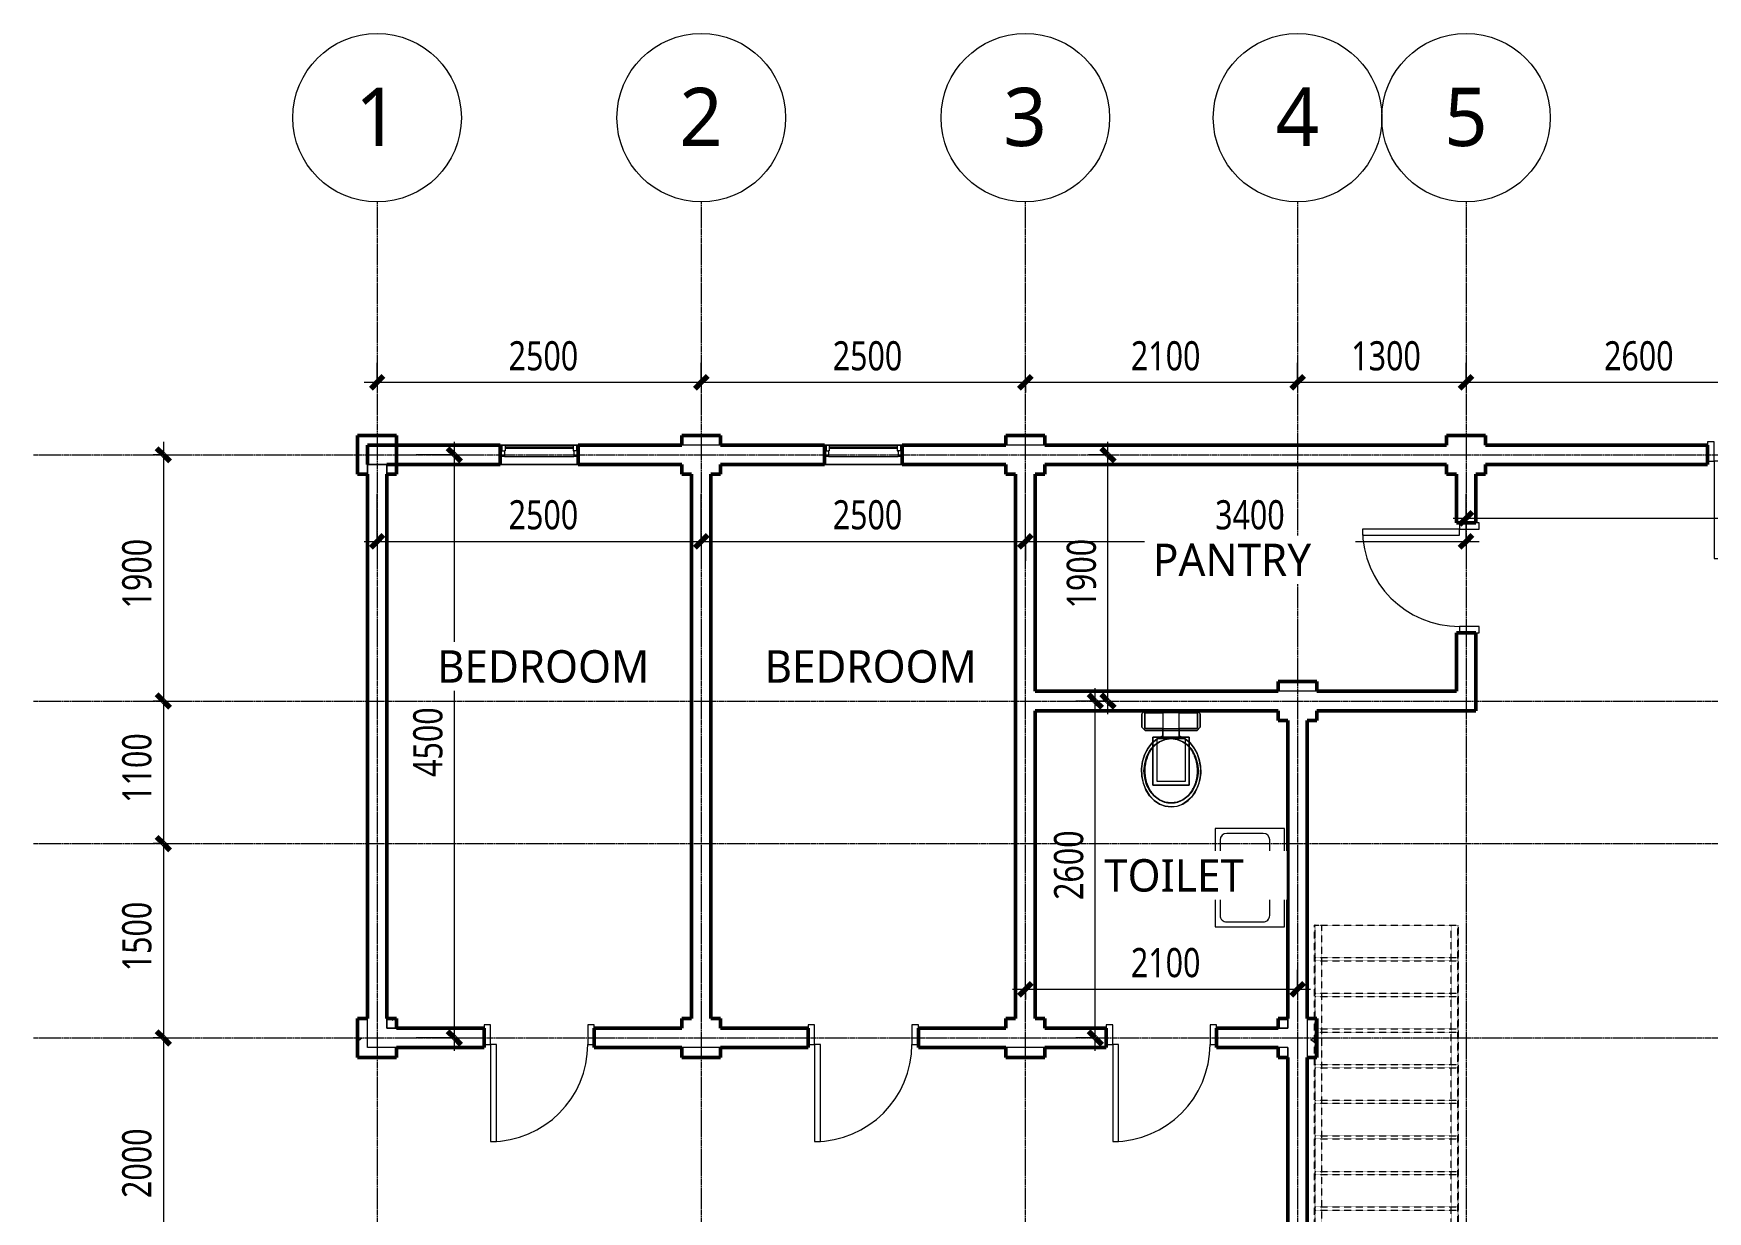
# Model space of a CAD drawing. Header units: millimetres. Extents: x -8020 to 13669, y -8823 to 13074.
# Drawn here: x -8020 to 4893, y 3982 to 13074 of the extents above; entities that cross this region are included whole.
import ezdxf

# ---------------------------------------------------------------- set-up
doc = ezdxf.new("R2010")
doc.units = ezdxf.units.MM
doc.linetypes.add('Grid Line 12_5mm', pattern=[21.5, 12.5, -3, 3, -3])
doc.linetypes.add('Overhead 1_5mm', pattern=[2.5, 1.5, -1])
for name, color, linetype, lineweight in [('A-ANNO-DIMS', 211, 'Continuous', 9), ('A-ANNO-DIMS-100', 211, 'Continuous', 9), ('A-DOOR', 31, 'Continuous', 15), ('A-DOOR-FRAM', 31, 'Continuous', 18), ('A-FLOR-HRAL', 11, 'Continuous', 9), ('A-GLAZ', 151, 'Continuous', 15), ('A-WALL', 113, 'Continuous', 15), ('G-ANNO-TEXT', 231, 'Continuous', 9), ('P-SANR-FIXT', 6, 'Continuous', 9), ('S-GRID', 1, 'Continuous', 9), ('S-GRID-IDEN', 1, 'Continuous', 9), ('S-STRS-MBND', 31, 'Overhead 1_5mm', 9)]:
    doc.layers.add(name, color=color, linetype=linetype, lineweight=lineweight)
doc.styles.add('Trebuchet MS_3', font='trebuc.ttf', dxfattribs={"height": 450})
doc.styles.add('Trebuchet MS_4', font='trebuc.ttf', dxfattribs={"width": 0.8, "height": 225})
doc.styles.add('Trebuchet MS_5', font='trebuc.ttf', dxfattribs={"height": 250})
doc.dimstyles.new('Linear_-_2_25mm_Trebuchet_MS', dxfattribs={"dimscale": 304.8, "dimtxt": 231.963954, "dimasz": 0.328084, "dimexe": 0.492126, "dimexo": 0.492126, "dimgap": 0.098425, "dimtad": 1, "dimdec": 0, "dimzin": 0, "dimdsep": 46, "dimtxsty": 'Trebuchet MS_4', "dimblk1": 'OBLIQUE', "dimblk2": 'OBLIQUE', "dimsah": 1, "dimcen": 0.09, "dimdle": 0.328084, "dimazin": 0, "dimtfac": 1, "dimtdec": 4, "dimtix": 1, "dimtmove": 0, "dimatfit": 3, "dimfxl": 1, "dimtvp": 1, "dimtolj": 1, "dimtzin": 0, "dimarcsym": 2})
pattern_1 = [(50, (0, 0), (728.737, -63.756), [76.2, -838.2]), (355, (0, 0), (-140.97, 764.23), [60.96, -670.56]), (100.451, (60.7, -5.3), (587.77, 700.467), [64.76, -712.36]), (46.184, (0, 203.2), (1084.316, -168.17), [114.3, -1257.3]), (96.636, (90.4, 189.2), (949.61, 989.71), [97.14, -1068.54]), (351.184, (0, 203.2), (949.62, 989.7), [91.44, -1005.84]), (21, (101.6, 152.4), (606.458, -409.06), [76.2, -838.2]), (326, (101.6, 152.4), (247.21, 736.753), [60.96, -670.56]), (71.451, (152.14, 118.3), (853.67, 327.685), [64.76, -712.36]), (37.5, (0, 0), (12.3547, 338.22), [33.528, -628.904, 33.528, -647.192, -673.1]), (37.5, (0, 0), (12.3547, 338.22), [-1343.152, 33.528, -639.572]), (7.5, (0, 0), (267.279, 400.722), [33.528, -354.584, 33.528, -613.664, -256.54]), (7.5, (0, 0), (267.279, 400.722), [-1035.304, 33.528, -223.012]), (327.5, (-226.57, 0), (542.3633, -22.9153), [33.528, -220.472, 33.528, -758.952, -1051.56]), (327.5, (-226.57, 0), (542.3633, -22.9153), [-1046.48, 33.528, -1018.032]), (317.5, (-328.17, 0), (592.517, 101.707), [33.528, -296.672, 33.528, -492.76, -746.76]), (317.5, (-328.17, 0), (592.517, 101.707), [-856.488, 33.528, -713.232])]

# ---------------------------------------------------------------- blocks, each defined once
blk = doc.blocks.new('M_Door-Passage-Single-Vision_Lite - 750 x 2000mm-1696654-L1 - Architectural')
at = {"layer": 'A-DOOR', "lineweight": 18}
for p, q in [((375, 806.35), (330, 806.35)), ((330, 806.35), (330, 56.35)), ((375, 56.35), (375, 806.35)), ((330, 56.35), (375, 56.35))]:
    blk.add_line(p, q, dxfattribs=at)
at = {"layer": 'A-DOOR', "lineweight": 9}
blk.add_arc((375, 56.35), 750, 90, 180, dxfattribs=at)
at = {"layer": 'A-DOOR-FRAM'}
for p, q in [((-375, 56.35), (-425, 56.35)), ((-425, 56.35), (-425, -93.65)), ((-375, -93.65), (-375, 56.35)), ((375, 56.35), (375, -93.65)), ((425, 56.35), (375, 56.35)), ((425, -93.65), (425, 56.35)), ((-425, -93.65), (-375, -93.65)), ((375, -93.65), (425, -93.65))]:
    blk.add_line(p, q, dxfattribs=at)
blk = doc.blocks.new('M_Window-Fixed - 600 x 900mm-1696655-L1 - Architectural')
at = {"layer": 'A-GLAZ'}
for p, q in [((-300, 75), (300, 75)), ((300, -75), (-300, -75))]:
    blk.add_line(p, q, dxfattribs=at)
at = {"layer": 'A-GLAZ', "lineweight": 18}
for p, q in [((-300, -75), (-300, 75)), ((-261.9, 75), (-300, 75)), ((-287.3, 75), (-287.3, 30.55)), ((-287.3, 30.55), (-268.25, 30.55)), ((-261.9, 30.55), (-268.25, 30.55)), ((-268.25, 30.55), (-268.25, -13.9)), ((-261.9, 75), (-261.9, 30.55)), ((261.9, 75), (261.9, 30.55)), ((300, 75), (261.9, 75)), ((261.9, 30.55), (268.25, 30.55)), ((268.25, 30.55), (268.25, -13.9)), ((287.3, 30.55), (268.25, 30.55)), ((287.3, 75), (287.3, 30.55)), ((300, 75), (300, -75)), ((-268.25, -13.9), (-300, -13.9)), ((300, -13.9), (268.25, -13.9))]:
    blk.add_line(p, q, dxfattribs=at)
at = {"layer": 'A-GLAZ', "lineweight": 9}
for p, q in [((261.9, 75), (-261.9, 75)), ((-268.25, -13.9), (268.25, -13.9))]:
    blk.add_line(p, q, dxfattribs=at)
at = {"layer": 'A-GLAZ', "lineweight": 35}
blk.add_line((261.9, 52.775), (-261.9, 52.775), dxfattribs=at)
blk = doc.blocks.new('Top Rail Type - Top Rail_Internal_-V1-L1 - Architectural')
at = {"layer": 'A-FLOR-HRAL', "linetype": 'Overhead 1_5mm'}
for p, q in [((2916, 6193), (2966, 6193)), ((2916, 2301), (2916, 6193)), ((2966, 2324), (2966, 6193))]:
    blk.add_line(p, q, dxfattribs=at)
at = {"layer": 'A-FLOR-HRAL'}
for p, q in [((2966, 2324), (2916, 2301)), ((2916, 693), (2916, 2301)), ((2966, 693), (2966, 2324)), ((2916, 693), (2966, 693))]:
    blk.add_line(p, q, dxfattribs=at)
blk = doc.blocks.new('Top Rail Type - Top Rail_Internal_-V2-L1 - Architectural')
at = {"layer": 'A-FLOR-HRAL', "linetype": 'Overhead 1_5mm'}
for p, q in [((1867, 6193), (1917, 6193)), ((1867, 1811), (1867, 6193)), ((1917, 1835), (1917, 6193))]:
    blk.add_line(p, q, dxfattribs=at)
at = {"layer": 'A-FLOR-HRAL'}
for p, q in [((1917, 1835), (1867, 1811)), ((1867, 693), (1867, 1811)), ((1917, 693), (1917, 1835)), ((1867, 693), (1917, 693))]:
    blk.add_line(p, q, dxfattribs=at)
blk = doc.blocks.new('M_Water Closet - Flush Tank - Private - 6_1 Lpf-1532501-L1 - Architectural')
at = {"layer": 'P-SANR-FIXT'}
for p, q in [((0, 200), (25, 225)), ((25, 225), (0, 200)), ((0, -200), (0, 200)), ((0, 200), (0, -200)), ((137, 203), (16, 203)), ((16, 203), (16, -203)), ((16, 203), (137, 203)), ((16, 63), (16, 203)), ((25, 225), (127, 225)), ((127, 225), (25, 225)), ((127, 225), (152, 200)), ((152, 200), (127, 225)), ((137, -203), (137, 203)), ((137, 203), (137, 63)), ((152, 200), (152, -200)), ((152, -200), (152, 200)), ((203, -140), (203, 140)), ((203, 140), (574, 140)), ((574, 140), (203, 140)), ((203, 140), (203, -140)), ((574, 140), (574, -140)), ((574, -140), (574, 140)), ((137, 63), (16, 63)), ((216, 63), (16, 63)), ((16, 63), (16, -64)), ((137, -64), (137, 63)), ((137, 63), (195, 63)), ((195, 63), (216, 63)), ((216, 110), (216, 106)), ((219, 110), (216, 110)), ((216, 110), (216, -110)), ((543, 110), (216, 110)), ((216, 106), (216, 63)), ((216, 63), (216, -64)), ((255, 110), (219, 110)), ((543, -110), (543, 110)), ((543, -110), (543, 110)), ((16, -203), (16, -64)), ((16, -64), (137, -64)), ((16, -64), (216, -64)), ((137, -64), (137, -203)), ((195, -64), (137, -64)), ((216, -64), (195, -64)), ((216, -64), (216, -106)), ((216, -106), (216, -110)), ((216, -110), (219, -110)), ((216, -110), (543, -110)), ((219, -110), (255, -110)), ((25, -225), (0, -200)), ((0, -200), (25, -225)), ((16, -203), (137, -203)), ((137, -203), (16, -203)), ((127, -225), (25, -225)), ((25, -225), (127, -225)), ((152, -200), (127, -225)), ((127, -225), (152, -200)), ((574, -140), (203, -140)), ((203, -140), (574, -140))]:
    blk.add_line(p, q, dxfattribs=at)
at = {"layer": 'P-SANR-FIXT', "flags": 128}
for points in [[(743, 0), (737, 46), (720, 91), (692, 132), (655, 167), (609, 195), (558, 215), (503, 226), (446, 228), (390, 220), (336, 204), (289, 178), (248, 146), (216, 107), (195, 63)], [(215, 0), (221, 47), (239, 91), (269, 131), (308, 164), (356, 189), (408, 204), (464, 210), (519, 204), (572, 189), (619, 164), (658, 131), (688, 91), (706, 47), (712, 0)], [(712, 0), (706, 47), (688, 91), (658, 131), (619, 164), (572, 189), (519, 204), (464, 210), (408, 204), (356, 189), (308, 164), (269, 131), (239, 91), (221, 47), (215, 0)], [(219, 110), (248, 146), (286, 176), (329, 200), (377, 217), (429, 227), (481, 228), (533, 221), (583, 207), (628, 185), (667, 156), (699, 122), (723, 84), (738, 43), (743, 0)], [(195, 63), (204, 85), (216, 106)], [(219, 110), (217, 108), (216, 106)], [(195, -64), (216, -107), (248, -146), (289, -178), (336, -204), (390, -220), (446, -228), (503, -226), (558, -215), (609, -195), (655, -167), (692, -132), (720, -91), (737, -46), (743, 0)], [(216, -106), (204, -85), (195, -64)], [(712, 0), (706, -47), (688, -91), (658, -131), (619, -164), (572, -189), (519, -204), (464, -210), (408, -204), (356, -189), (308, -164), (269, -131), (239, -91), (221, -47), (215, 0)], [(215, 0), (221, -47), (239, -91), (269, -131), (308, -164), (356, -189), (408, -204), (464, -210), (519, -204), (572, -189), (619, -164), (658, -131), (688, -91), (706, -47), (712, 0)], [(216, -106), (217, -108), (219, -110)], [(743, 0), (737, -46), (720, -90), (693, -131), (656, -166), (611, -194), (560, -214), (505, -226), (449, -228), (393, -221), (340, -205), (292, -180), (251, -148), (219, -110)]]:
    blk.add_lwpolyline(points, dxfattribs=at)
at = {"layer": 'P-SANR-FIXT'}
for points in [[(712, 0), (712, 9), (711, 26), (705, 51), (696, 75), (683, 97), (667, 118), (649, 136), (629, 152), (607, 166), (584, 178), (560, 188), (536, 195), (510, 200), (485, 203), (459, 204), (433, 202), (408, 198), (383, 193), (358, 184), (334, 174), (312, 162), (291, 147), (271, 130), (260, 117), (255, 110)], [(255, -110), (260, -117), (271, -130), (291, -147), (312, -162), (334, -174), (358, -184), (383, -193), (408, -198), (433, -202), (459, -204), (485, -203), (510, -200), (536, -195), (560, -188), (584, -178), (607, -166), (629, -152), (649, -136), (667, -118), (683, -97), (696, -75), (705, -51), (711, -26), (712, -9), (712, 0)]]:
    blk.add_open_spline(points, degree=3, dxfattribs=at)
for points, knots in [([(543, 110), (536, 110), (522, 110), (493, 110), (456, 110), (412, 110), (367, 110), (331, 110), (305, 110), (288, 110), (274, 110), (265, 110), (259, 110), (256, 110), (255, 110), (255, 110)], [-1, -1, -1, -1, -0.941667, -0.883333, -0.766667, -0.65, -0.533333, -0.4, -0.333333, -0.266667, -0.2, -0.133333, -0.1, -0.066667, 0, 0, 0, 0]), ([(255, -110), (255, -110), (255, -110), (258, -110), (261, -110), (265, -110), (270, -110), (275, -110), (281, -110), (287, -110), (295, -110), (302, -110), (310, -110), (319, -110), (331, -110), (355, -110), (393, -110), (443, -110), (485, -110), (519, -110), (535, -110), (543, -110)], [-1, -1, -1, -1, -0.941667, -0.9125, -0.883333, -0.854167, -0.825, -0.795833, -0.766667, -0.7375, -0.708333, -0.679167, -0.65, -0.620833, -0.591667, -0.533333, -0.4, -0.266667, -0.133333, -0.066667, 0, 0, 0, 0])]:
    blk.add_open_spline(points, degree=3, knots=knots, dxfattribs=at)
blk = doc.blocks.new('M_Sink Kitchen-Single - 760 x 535mm-1436930-L1 - Architectural')
at = {"layer": 'P-SANR-FIXT'}
for p, q in [((396, 270), (-364, 270)), ((-364, 270), (-364, -265)), ((396, -265), (396, 270)), ((3, 156), (-275, 156)), ((3, 213), (3, 53)), ((28, 213), (28, 53)), ((307, 156), (28, 156)), ((-326, 105), (-326, -176)), ((358, -176), (358, 105)), ((-275, -227), (307, -227)), ((-364, -265), (396, -265))]:
    blk.add_line(p, q, dxfattribs=at)
for centre, radius, start, end in [((-275, 105), 50.8, 90, 180), ((-84, 213), 25.4, 360, 180), ((-84, 213), 25.4, 180, 0), ((16, 213), 12.7, 360, 180), ((116, 213), 25.4, 360, 180), ((116, 213), 25.4, 180, 360), ((307, 105), 50.8, 360, 90), ((16, 0), 25.4, 360, 180), ((16, 0), 25.4, 180, 0), ((16, 53), 12.7, 180, 0), ((-275, -176), 50.8, 180, 270), ((307, -176), 50.8, 270, 0)]:
    blk.add_arc(centre, radius, start, end, dxfattribs=at)
blk = doc.blocks.new('Grid - M_Grid Head - Circle-50561-L1 - Architectural')
at = {"layer": 'S-GRID-IDEN'}
blk.add_circle((0, 0), 6.5, dxfattribs=at)
blk = doc.blocks.new('DIMBLOCK1-L1 - Architectural')
at = {"layer": 'A-ANNO-DIMS-100'}
for p, q in [((-5369, 9154), (-5369, 9522)), ((-2869, 9154), (-2869, 9522)), ((-5469, 9154), (-2769, 9154)), ((-5369, 9154), (-5369, 9004)), ((-2869, 9154), (-2869, 9004))]:
    blk.add_line(p, q, dxfattribs=at)
at = {"layer": 'A-ANNO-DIMS-100', "lineweight": 70}
for p, q in [((-5369, 9154), (-5319, 9204)), ((-2869, 9154), (-2819, 9204)), ((-5369, 9154), (-5419, 9104)), ((-2869, 9154), (-2919, 9104))]:
    blk.add_line(p, q, dxfattribs=at)
at = {"layer": 'A-ANNO-DIMS-100', "color": 0, "insert": (-4355, 9472), "char_height": 225, "width": 566.15, "attachment_point": 1, "line_spacing_factor": 1.048425, "style": 'Trebuchet MS_4'}
blk.add_mtext('2500', dxfattribs=at)
blk = doc.blocks.new('_Oblique')
at = {"color": 0, "linetype": 'ByBlock', "lineweight": -2}
blk.add_line((-0.5, -0.5), (0.5, 0.5), dxfattribs=at)
blk = doc.blocks.new('DIMBLOCK2-L1 - Architectural')
at = {"layer": 'A-ANNO-DIMS-100'}
for p, q in [((-2869, 9154), (-2869, 9304)), ((-369, 9154), (-369, 9304)), ((-2969, 9154), (-269, 9154)), ((-2869, 9154), (-2869, 9075)), ((-369, 9154), (-369, 9075))]:
    blk.add_line(p, q, dxfattribs=at)
at = {"layer": 'A-ANNO-DIMS-100', "lineweight": 70}
for p, q in [((-2869, 9154), (-2819, 9204)), ((-369, 9154), (-319, 9204)), ((-2869, 9154), (-2919, 9104)), ((-369, 9154), (-419, 9104))]:
    blk.add_line(p, q, dxfattribs=at)
at = {"layer": 'A-ANNO-DIMS-100', "color": 0, "insert": (-1855, 9472), "char_height": 225, "width": 566.15, "attachment_point": 1, "line_spacing_factor": 1.048425, "style": 'Trebuchet MS_4'}
blk.add_mtext('2500', dxfattribs=at)
blk = doc.blocks.new('DIMBLOCK3-L1 - Architectural')
at = {"layer": 'A-ANNO-DIMS-100'}
for p, q in [((-4773, 9822), (-5069, 9822)), ((-4773, 5222), (-4773, 9922)), ((-4773, 9822), (-4623, 9822)), ((-4773, 5322), (-5069, 5322)), ((-4773, 5322), (-4623, 5322))]:
    blk.add_line(p, q, dxfattribs=at)
at = {"layer": 'A-ANNO-DIMS-100', "lineweight": 70}
for p, q in [((-4773, 9822), (-4823, 9872)), ((-4773, 9822), (-4723, 9772)), ((-4773, 5322), (-4823, 5372)), ((-4773, 5322), (-4723, 5272))]:
    blk.add_line(p, q, dxfattribs=at)
at = {"layer": 'A-ANNO-DIMS-100', "color": 0, "insert": (-5091, 7337), "char_height": 225, "width": 566.15, "attachment_point": 1, "rotation": 90, "line_spacing_factor": 1.048425, "style": 'Trebuchet MS_4'}
blk.add_mtext('4500', dxfattribs=at)
blk = doc.blocks.new('DIMBLOCK4-L1 - Architectural')
at = {"layer": 'A-ANNO-DIMS-100'}
for p, q in [((-369, 9154), (-369, 9522)), ((3031, 9154), (3031, 9522)), ((-469, 9154), (3131, 9154)), ((-369, 9154), (-369, 9004)), ((3031, 9154), (3031, 9004))]:
    blk.add_line(p, q, dxfattribs=at)
at = {"layer": 'A-ANNO-DIMS-100', "lineweight": 70}
for p, q in [((-369, 9154), (-319, 9204)), ((3031, 9154), (3081, 9204)), ((-369, 9154), (-419, 9104)), ((3031, 9154), (2981, 9104))]:
    blk.add_line(p, q, dxfattribs=at)
at = {"layer": 'A-ANNO-DIMS-100', "color": 0, "insert": (1095, 9472), "char_height": 225, "width": 566.15, "attachment_point": 1, "line_spacing_factor": 1.048425, "style": 'Trebuchet MS_4'}
blk.add_mtext('3400', dxfattribs=at)
blk = doc.blocks.new('DIMBLOCK5-L1 - Architectural')
at = {"layer": 'A-ANNO-DIMS-100'}
for p, q in [((-369, 5698), (-369, 5848)), ((1731, 5698), (1731, 5848)), ((-469, 5698), (1831, 5698)), ((-369, 5698), (-369, 5618)), ((1731, 5698), (1731, 5618))]:
    blk.add_line(p, q, dxfattribs=at)
at = {"layer": 'A-ANNO-DIMS-100', "lineweight": 70}
for p, q in [((-369, 5698), (-419, 5648)), ((-369, 5698), (-319, 5748)), ((1731, 5698), (1681, 5648)), ((1731, 5698), (1781, 5748))]:
    blk.add_line(p, q, dxfattribs=at)
at = {"layer": 'A-ANNO-DIMS-100', "color": 0, "insert": (445, 6016), "char_height": 225, "width": 566.15, "attachment_point": 1, "line_spacing_factor": 1.048425, "style": 'Trebuchet MS_4'}
blk.add_mtext('2100', dxfattribs=at)
blk = doc.blocks.new('DIMBLOCK6-L1 - Architectural')
at = {"layer": 'A-ANNO-DIMS-100'}
for p, q in [((268, 9822), (118, 9822)), ((268, 7822), (268, 9922)), ((268, 9822), (347, 9822)), ((268, 7922), (118, 7922)), ((268, 7922), (347, 7922))]:
    blk.add_line(p, q, dxfattribs=at)
at = {"layer": 'A-ANNO-DIMS-100', "lineweight": 70}
for p, q in [((268, 9822), (218, 9872)), ((268, 9822), (318, 9772)), ((268, 7922), (218, 7972)), ((268, 7922), (318, 7872))]:
    blk.add_line(p, q, dxfattribs=at)
at = {"layer": 'A-ANNO-DIMS-100', "color": 0, "insert": (-50, 8637), "char_height": 225, "width": 566.15, "attachment_point": 1, "rotation": 90, "line_spacing_factor": 1.048425, "style": 'Trebuchet MS_4'}
blk.add_mtext('1900', dxfattribs=at)
blk = doc.blocks.new('DIMBLOCK7-L1 - Architectural')
at = {"layer": 'A-ANNO-DIMS-100'}
for p, q in [((170, 5222), (170, 8022)), ((170, 7922), (20, 7922)), ((170, 7922), (250, 7922)), ((170, 5322), (20, 5322)), ((170, 5322), (250, 5322))]:
    blk.add_line(p, q, dxfattribs=at)
at = {"layer": 'A-ANNO-DIMS-100', "lineweight": 70}
for p, q in [((170, 7922), (120, 7972)), ((170, 7922), (220, 7872)), ((170, 5322), (120, 5372)), ((170, 5322), (220, 5272))]:
    blk.add_line(p, q, dxfattribs=at)
at = {"layer": 'A-ANNO-DIMS-100', "color": 0, "insert": (-148, 6387), "char_height": 225, "width": 566.15, "attachment_point": 1, "rotation": 90, "line_spacing_factor": 1.048425, "style": 'Trebuchet MS_4'}
blk.add_mtext('2600', dxfattribs=at)
blk = doc.blocks.new('DIMBLOCK20-L1 - Architectural')
at = {"layer": 'A-ANNO-DIMS-100'}
for p, q in [((3031, 9333), (3031, 9483)), ((9631, 9333), (9631, 9483)), ((2931, 9333), (9731, 9333)), ((3031, 9333), (3031, 9254)), ((9631, 9333), (9631, 9254))]:
    blk.add_line(p, q, dxfattribs=at)
at = {"layer": 'A-ANNO-DIMS-100', "lineweight": 70}
for p, q in [((3031, 9333), (2981, 9283)), ((3031, 9333), (3081, 9383)), ((9631, 9333), (9581, 9283)), ((9631, 9333), (9681, 9383))]:
    blk.add_line(p, q, dxfattribs=at)
at = {"layer": 'A-ANNO-DIMS-100', "color": 0, "insert": (6095, 9651), "char_height": 225, "width": 566.15, "attachment_point": 1, "line_spacing_factor": 1.048425, "style": 'Trebuchet MS_4'}
blk.add_mtext('6600', dxfattribs=at)
blk = doc.blocks.new('DIMBLOCK21-L1 - Architectural')
at = {"layer": 'A-ANNO-DIMS-100'}
for p, q in [((-7018, 9822), (-7097, 9822)), ((-7018, 9922), (-7018, 7922)), ((-7018, 9822), (-6868, 9822)), ((-7018, 7922), (-7097, 7922)), ((-7018, 7922), (-6868, 7922))]:
    blk.add_line(p, q, dxfattribs=at)
at = {"layer": 'A-ANNO-DIMS-100', "lineweight": 70}
for p, q in [((-7018, 9822), (-7068, 9872)), ((-7018, 9822), (-6968, 9772)), ((-7018, 7922), (-7068, 7972)), ((-7018, 7922), (-6968, 7872))]:
    blk.add_line(p, q, dxfattribs=at)
at = {"layer": 'A-ANNO-DIMS-100', "color": 0, "insert": (-7336, 8637), "char_height": 225, "width": 566.15, "attachment_point": 1, "rotation": 90, "line_spacing_factor": 1.048425, "style": 'Trebuchet MS_4'}
blk.add_mtext('1900', dxfattribs=at)
blk = doc.blocks.new('DIMBLOCK22-L1 - Architectural')
at = {"layer": 'A-ANNO-DIMS-100'}
for p, q in [((-7018, 7922), (-7097, 7922)), ((-7018, 7922), (-7018, 6822)), ((-7018, 7922), (-6868, 7922)), ((-7018, 6822), (-7097, 6822)), ((-7018, 6822), (-6868, 6822))]:
    blk.add_line(p, q, dxfattribs=at)
at = {"layer": 'A-ANNO-DIMS-100', "lineweight": 70}
for p, q in [((-7018, 7922), (-7068, 7972)), ((-7018, 7922), (-6968, 7872)), ((-7018, 6822), (-7068, 6872)), ((-7018, 6822), (-6968, 6772))]:
    blk.add_line(p, q, dxfattribs=at)
at = {"layer": 'A-ANNO-DIMS-100', "color": 0, "insert": (-7336, 7137), "char_height": 225, "width": 566.15, "attachment_point": 1, "rotation": 90, "line_spacing_factor": 1.048425, "style": 'Trebuchet MS_4'}
blk.add_mtext('1100', dxfattribs=at)
blk = doc.blocks.new('DIMBLOCK23-L1 - Architectural')
at = {"layer": 'A-ANNO-DIMS-100', "lineweight": 70}
for p, q in [((-7018, 6822), (-7068, 6872)), ((-7018, 6822), (-6968, 6772)), ((-7018, 5322), (-7068, 5372)), ((-7018, 5322), (-6968, 5272))]:
    blk.add_line(p, q, dxfattribs=at)
at = {"layer": 'A-ANNO-DIMS-100'}
for p, q in [((-7018, 6822), (-7097, 6822)), ((-7018, 6822), (-7018, 5322)), ((-7018, 6822), (-6868, 6822)), ((-7018, 5322), (-7097, 5322)), ((-7018, 5322), (-6868, 5322))]:
    blk.add_line(p, q, dxfattribs=at)
at = {"layer": 'A-ANNO-DIMS-100', "color": 0, "insert": (-7336, 5837), "char_height": 225, "width": 566.15, "attachment_point": 1, "rotation": 90, "line_spacing_factor": 1.048425, "style": 'Trebuchet MS_4'}
blk.add_mtext('1500', dxfattribs=at)
blk = doc.blocks.new('DIMBLOCK24-L1 - Architectural')
at = {"layer": 'A-ANNO-DIMS-100'}
for p, q in [((-7018, 5322), (-7097, 5322)), ((-7018, 5322), (-7018, 3322)), ((-7018, 5322), (-6868, 5322)), ((-7018, 3322), (-7097, 3322)), ((-7018, 3322), (-6868, 3322))]:
    blk.add_line(p, q, dxfattribs=at)
at = {"layer": 'A-ANNO-DIMS-100', "lineweight": 70}
for p, q in [((-7018, 5322), (-7068, 5372)), ((-7018, 5322), (-6968, 5272)), ((-7018, 3322), (-7068, 3372)), ((-7018, 3322), (-6968, 3272))]:
    blk.add_line(p, q, dxfattribs=at)
at = {"layer": 'A-ANNO-DIMS-100', "color": 0, "insert": (-7336, 4087), "char_height": 225, "width": 566.15, "attachment_point": 1, "rotation": 90, "line_spacing_factor": 1.048425, "style": 'Trebuchet MS_4'}
blk.add_mtext('2000', dxfattribs=at)
blk = doc.blocks.new('DIMBLOCK28-L1 - Architectural')
at = {"layer": 'A-ANNO-DIMS-100'}
for p, q in [((-5369, 10382), (-5369, 10532)), ((-2869, 10382), (-2869, 10532)), ((-5469, 10382), (-2869, 10382)), ((-5369, 10382), (-5369, 10302)), ((-2869, 10382), (-2869, 10302))]:
    blk.add_line(p, q, dxfattribs=at)
at = {"layer": 'A-ANNO-DIMS-100', "lineweight": 70}
for p, q in [((-5369, 10382), (-5419, 10332)), ((-5369, 10382), (-5319, 10432)), ((-2869, 10382), (-2919, 10332)), ((-2869, 10382), (-2819, 10432))]:
    blk.add_line(p, q, dxfattribs=at)
at = {"layer": 'A-ANNO-DIMS-100', "color": 0, "insert": (-4355, 10699), "char_height": 225, "width": 566.15, "attachment_point": 1, "line_spacing_factor": 1.048425, "style": 'Trebuchet MS_4'}
blk.add_mtext('2500', dxfattribs=at)
blk = doc.blocks.new('DIMBLOCK29-L1 - Architectural')
at = {"layer": 'A-ANNO-DIMS-100'}
for p, q in [((-2869, 10382), (-2869, 10532)), ((-369, 10382), (-369, 10532)), ((-2869, 10382), (-369, 10382)), ((-2869, 10382), (-2869, 10302)), ((-369, 10382), (-369, 10302))]:
    blk.add_line(p, q, dxfattribs=at)
at = {"layer": 'A-ANNO-DIMS-100', "lineweight": 70}
for p, q in [((-2869, 10382), (-2919, 10332)), ((-2869, 10382), (-2819, 10432)), ((-369, 10382), (-419, 10332)), ((-369, 10382), (-319, 10432))]:
    blk.add_line(p, q, dxfattribs=at)
at = {"layer": 'A-ANNO-DIMS-100', "color": 0, "insert": (-1855, 10699), "char_height": 225, "width": 566.15, "attachment_point": 1, "line_spacing_factor": 1.048425, "style": 'Trebuchet MS_4'}
blk.add_mtext('2500', dxfattribs=at)
blk = doc.blocks.new('DIMBLOCK30-L1 - Architectural')
at = {"layer": 'A-ANNO-DIMS-100'}
for p, q in [((-369, 10382), (-369, 10532)), ((1731, 10382), (1731, 10532)), ((-369, 10382), (1731, 10382)), ((-369, 10382), (-369, 10302)), ((1731, 10382), (1731, 10302))]:
    blk.add_line(p, q, dxfattribs=at)
at = {"layer": 'A-ANNO-DIMS-100', "lineweight": 70}
for p, q in [((-369, 10382), (-419, 10332)), ((-369, 10382), (-319, 10432)), ((1731, 10382), (1681, 10332)), ((1731, 10382), (1781, 10432))]:
    blk.add_line(p, q, dxfattribs=at)
at = {"layer": 'A-ANNO-DIMS-100', "color": 0, "insert": (445, 10699), "char_height": 225, "width": 566.15, "attachment_point": 1, "line_spacing_factor": 1.048425, "style": 'Trebuchet MS_4'}
blk.add_mtext('2100', dxfattribs=at)
blk = doc.blocks.new('DIMBLOCK31-L1 - Architectural')
at = {"layer": 'A-ANNO-DIMS-100'}
for p, q in [((1731, 10382), (1731, 10532)), ((3031, 10382), (3031, 10532)), ((1731, 10382), (3031, 10382)), ((1731, 10382), (1731, 10302)), ((3031, 10382), (3031, 10302))]:
    blk.add_line(p, q, dxfattribs=at)
at = {"layer": 'A-ANNO-DIMS-100', "lineweight": 70}
for p, q in [((1731, 10382), (1681, 10332)), ((1731, 10382), (1781, 10432)), ((3031, 10382), (2981, 10332)), ((3031, 10382), (3081, 10432))]:
    blk.add_line(p, q, dxfattribs=at)
at = {"layer": 'A-ANNO-DIMS-100', "color": 0, "insert": (2145, 10699), "char_height": 225, "width": 566.15, "attachment_point": 1, "line_spacing_factor": 1.048425, "style": 'Trebuchet MS_4'}
blk.add_mtext('1300', dxfattribs=at)
blk = doc.blocks.new('DIMBLOCK32-L1 - Architectural')
at = {"layer": 'A-ANNO-DIMS-100'}
for p, q in [((3031, 10382), (3031, 10532)), ((5631, 10382), (5631, 10532)), ((3031, 10382), (5631, 10382)), ((3031, 10382), (3031, 10302)), ((5631, 10382), (5631, 10302))]:
    blk.add_line(p, q, dxfattribs=at)
at = {"layer": 'A-ANNO-DIMS-100', "lineweight": 70}
for p, q in [((3031, 10382), (2981, 10332)), ((3031, 10382), (3081, 10432)), ((5631, 10382), (5581, 10332)), ((5631, 10382), (5681, 10432))]:
    blk.add_line(p, q, dxfattribs=at)
at = {"layer": 'A-ANNO-DIMS-100', "color": 0, "insert": (4095, 10699), "char_height": 225, "width": 566.15, "attachment_point": 1, "line_spacing_factor": 1.048425, "style": 'Trebuchet MS_4'}
blk.add_mtext('2600', dxfattribs=at)

msp = doc.modelspace()

# ---------------------------------------------------------------- hatches: boundary and pattern name
at = {"layer": 'A-WALL', "lineweight": 9}
h = msp.add_hatch(dxfattribs=at)
h.set_pattern_fill('FP_1', color=256, style=0, pattern_type=2)
h.set_pattern_definition(pattern_1)
h.paths.add_polyline_path([(-5519.5, 9672.4), (-5444.5, 9672.4), (-5444.5, 9747.4), (-5294.5, 9747.4), (-5294.5, 9672.4), (-5219.5, 9672.4), (-5219.5, 9972.4), (-5519.5, 9972.4)])
h = msp.add_hatch(dxfattribs=at)
h.set_pattern_fill('FP_1', color=256, style=0, pattern_type=2)
h.set_pattern_definition(pattern_1)
h.paths.add_polyline_path([(-5219.5, 5172.4), (-5219.5, 5247.4), (-5444.5, 5247.4), (-5444.5, 5472.4), (-5519.5, 5472.4), (-5519.5, 5172.4)])
h.paths.add_polyline_path([(-5219.5, 5397.4), (-5219.5, 5472.4), (-5294.5, 5472.4), (-5294.5, 5397.4)])
h = msp.add_hatch(dxfattribs=at)
h.set_pattern_fill('FP_1', color=256, style=0, pattern_type=2)
h.set_pattern_definition(pattern_1)
h.paths.add_polyline_path([(1880.5, 5172.4), (1880.5, 5472.4), (1805.5, 5472.4), (1805.5, 5172.4)])
h.paths.add_polyline_path([(1655.5, 5172.4), (1655.5, 5247.4), (1580.5, 5247.4), (1580.5, 5172.4)])
h.paths.add_polyline_path([(1655.5, 5397.4), (1655.5, 5472.4), (1580.5, 5472.4), (1580.5, 5397.4)])

# ---------------------------------------------------------------- linework, layer by layer
at = {"layer": 'A-WALL', "lineweight": 50}
for p, q in [((-5219.5, 9972.4), (-5519.5, 9972.4)), ((-5519.5, 9972.4), (-5519.5, 9672.4)), ((-5219.5, 9672.4), (-5219.5, 9972.4)), ((-2719.5, 9972.4), (-3019.5, 9972.4)), ((-3019.5, 9972.4), (-3019.5, 9897.4)), ((-2719.5, 9897.4), (-2719.5, 9972.4)), ((-219.5, 9972.4), (-519.5, 9972.4)), ((-519.5, 9972.4), (-519.5, 9897.4)), ((-219.5, 9897.4), (-219.5, 9972.4)), ((3180.5, 9972.4), (2880.5, 9972.4)), ((2880.5, 9972.4), (2880.5, 9897.4)), ((3180.5, 9897.4), (3180.5, 9972.4)), ((-4419.5, 9897.4), (-5444.5, 9897.4)), ((-5444.5, 9897.4), (-5444.5, 9747.4)), ((-4419.5, 9747.4), (-4419.5, 9897.4)), ((-3019.5, 9897.4), (-3819.5, 9897.4)), ((-3819.5, 9897.4), (-3819.5, 9747.4)), ((-1919.5, 9897.4), (-2719.5, 9897.4)), ((-1919.5, 9747.4), (-1919.5, 9897.4)), ((-519.5, 9897.4), (-1319.5, 9897.4)), ((-1319.5, 9897.4), (-1319.5, 9747.4)), ((2880.5, 9897.4), (-219.5, 9897.4)), ((4893, 9897.4), (3180.5, 9897.4)), ((4893, 9747.4), (4893, 9897.4)), ((-5294.5, 9747.4), (-4419.5, 9747.4)), ((-3819.5, 9747.4), (-3019.5, 9747.4)), ((-3019.5, 9747.4), (-3019.5, 9672.4)), ((-2719.5, 9747.4), (-1919.5, 9747.4)), ((-2719.5, 9672.4), (-2719.5, 9747.4)), ((-1319.5, 9747.4), (-519.5, 9747.4)), ((-519.5, 9747.4), (-519.5, 9672.4)), ((-219.5, 9747.4), (2880.5, 9747.4)), ((-219.5, 9672.4), (-219.5, 9747.4)), ((2880.5, 9747.4), (2880.5, 9672.4)), ((3180.5, 9747.4), (4893, 9747.4)), ((3180.5, 9672.4), (3180.5, 9747.4)), ((-5519.5, 9672.4), (-5444.5, 9672.4)), ((-5444.5, 9672.4), (-5444.5, 5472.4)), ((-5294.5, 5472.4), (-5294.5, 9672.4)), ((-5294.5, 9672.4), (-5219.5, 9672.4)), ((-3019.5, 9672.4), (-2944.5, 9672.4)), ((-2944.5, 9672.4), (-2944.5, 5472.4)), ((-2794.5, 5472.4), (-2794.5, 9672.4)), ((-2794.5, 9672.4), (-2719.5, 9672.4)), ((-519.5, 9672.4), (-444.5, 9672.4)), ((-444.5, 9672.4), (-444.5, 5472.4)), ((-294.5, 7997.4), (-294.5, 9672.4)), ((-294.5, 9672.4), (-219.5, 9672.4)), ((2880.5, 9672.4), (2955.5, 9672.4)), ((2955.5, 9672.4), (2955.5, 9297.4)), ((3105.5, 9297.4), (3105.5, 9672.4)), ((3105.5, 9672.4), (3180.5, 9672.4)), ((2955.5, 9297.4), (3105.5, 9297.4)), ((3105.5, 8447.4), (2955.5, 8447.4)), ((2955.5, 8447.4), (2955.5, 7997.4)), ((3105.5, 7847.4), (3105.5, 8447.4)), ((1880.5, 8072.4), (1580.5, 8072.4)), ((1580.5, 8072.4), (1580.5, 7997.4)), ((1880.5, 7997.4), (1880.5, 8072.4)), ((1580.5, 7997.4), (-294.5, 7997.4)), ((2955.5, 7997.4), (1880.5, 7997.4)), ((-294.5, 5472.4), (-294.5, 7847.4)), ((-294.5, 7847.4), (1580.5, 7847.4)), ((1580.5, 7847.4), (1580.5, 7772.4)), ((1580.5, 7772.4), (1655.5, 7772.4)), ((1655.5, 7772.4), (1655.5, 5472.4)), ((1805.5, 5472.4), (1805.5, 7772.4)), ((1805.5, 7772.4), (1880.5, 7772.4)), ((1880.5, 7847.4), (3105.5, 7847.4)), ((1880.5, 7772.4), (1880.5, 7847.4)), ((-5519.5, 5472.4), (-5519.5, 5172.4)), ((-5444.5, 5472.4), (-5519.5, 5472.4)), ((-5219.5, 5472.4), (-5294.5, 5472.4)), ((-5219.5, 5397.4), (-5219.5, 5472.4)), ((-3019.5, 5472.4), (-3019.5, 5397.4)), ((-2944.5, 5472.4), (-3019.5, 5472.4)), ((-2719.5, 5472.4), (-2794.5, 5472.4)), ((-2719.5, 5397.4), (-2719.5, 5472.4)), ((-519.5, 5472.4), (-519.5, 5397.4)), ((-444.5, 5472.4), (-519.5, 5472.4)), ((-219.5, 5472.4), (-294.5, 5472.4)), ((-219.5, 5397.4), (-219.5, 5472.4)), ((1655.5, 5472.4), (1580.5, 5472.4)), ((1580.5, 5472.4), (1580.5, 5397.4)), ((1880.5, 5472.4), (1805.5, 5472.4)), ((1880.5, 5172.4), (1880.5, 5472.4)), ((-4544.5, 5397.4), (-5219.5, 5397.4)), ((-4544.5, 5247.4), (-4544.5, 5397.4)), ((-3019.5, 5397.4), (-3694.5, 5397.4)), ((-3694.5, 5397.4), (-3694.5, 5247.4)), ((-2044.5, 5397.4), (-2719.5, 5397.4)), ((-2044.5, 5247.4), (-2044.5, 5397.4)), ((-519.5, 5397.4), (-1194.5, 5397.4)), ((-1194.5, 5397.4), (-1194.5, 5247.4)), ((255.5, 5397.4), (-219.5, 5397.4)), ((255.5, 5247.4), (255.5, 5397.4)), ((1580.5, 5397.4), (1105.5, 5397.4)), ((1105.5, 5397.4), (1105.5, 5247.4)), ((-5519.5, 5172.4), (-5219.5, 5172.4)), ((-5219.5, 5247.4), (-4544.5, 5247.4)), ((-5219.5, 5172.4), (-5219.5, 5247.4)), ((-3694.5, 5247.4), (-3019.5, 5247.4)), ((-3019.5, 5247.4), (-3019.5, 5172.4)), ((-3019.5, 5172.4), (-2719.5, 5172.4)), ((-2719.5, 5247.4), (-2044.5, 5247.4)), ((-2719.5, 5172.4), (-2719.5, 5247.4)), ((-1194.5, 5247.4), (-519.5, 5247.4)), ((-519.5, 5247.4), (-519.5, 5172.4)), ((-519.5, 5172.4), (-219.5, 5172.4)), ((-219.5, 5247.4), (255.5, 5247.4)), ((-219.5, 5172.4), (-219.5, 5247.4)), ((1105.5, 5247.4), (1580.5, 5247.4)), ((1580.5, 5247.4), (1580.5, 5172.4)), ((1580.5, 5172.4), (1655.5, 5172.4)), ((1655.5, 5172.4), (1655.5, 3322.4)), ((1805.5, 3322.4), (1805.5, 5172.4)), ((1805.5, 5172.4), (1880.5, 5172.4))]:
    msp.add_line(p, q, dxfattribs=at)
at = {"layer": 'A-WALL'}
for p, q in [((-5519.5, 9672.4), (-5519.5, 9972.4)), ((-5519.5, 9972.4), (-5219.5, 9972.4)), ((-5219.5, 9972.4), (-5219.5, 9672.4)), ((-3019.5, 9972.4), (-2719.5, 9972.4)), ((-3019.5, 9897.4), (-3019.5, 9972.4)), ((-2719.5, 9972.4), (-2719.5, 9897.4)), ((-519.5, 9972.4), (-219.5, 9972.4)), ((-519.5, 9897.4), (-519.5, 9972.4)), ((-219.5, 9972.4), (-219.5, 9897.4)), ((2880.5, 9972.4), (3180.5, 9972.4)), ((2880.5, 9897.4), (2880.5, 9972.4)), ((3180.5, 9972.4), (3180.5, 9897.4)), ((-3819.5, 9897.4), (-4419.5, 9897.4)), ((-2719.5, 9897.4), (-3019.5, 9897.4)), ((-1319.5, 9897.4), (-1919.5, 9897.4)), ((-219.5, 9897.4), (-519.5, 9897.4)), ((-5444.5, 9672.4), (-5444.5, 9747.4)), ((-5444.5, 9747.4), (-5294.5, 9747.4)), ((-5294.5, 9747.4), (-5444.5, 9747.4)), ((-5444.5, 9747.4), (-5444.5, 9672.4)), ((-5294.5, 9747.4), (-5294.5, 9672.4)), ((-5294.5, 9672.4), (-5294.5, 9747.4)), ((-4419.5, 9747.4), (-3819.5, 9747.4)), ((-3019.5, 9747.4), (-3019.5, 9672.4)), ((-2719.5, 9672.4), (-2719.5, 9747.4)), ((-1919.5, 9747.4), (-1319.5, 9747.4)), ((-519.5, 9747.4), (-519.5, 9672.4)), ((-219.5, 9672.4), (-219.5, 9747.4)), ((2880.5, 9747.4), (2880.5, 9672.4)), ((3180.5, 9672.4), (3180.5, 9747.4)), ((-5444.5, 9672.4), (-5519.5, 9672.4)), ((-5219.5, 9672.4), (-5294.5, 9672.4)), ((-2944.5, 9672.4), (-3019.5, 9672.4)), ((-2719.5, 9672.4), (-2794.5, 9672.4)), ((-444.5, 9672.4), (-519.5, 9672.4)), ((-219.5, 9672.4), (-294.5, 9672.4)), ((2880.5, 9672.4), (2955.5, 9672.4)), ((3105.5, 9672.4), (3180.5, 9672.4)), ((1580.5, 8072.4), (1880.5, 8072.4)), ((1580.5, 7997.4), (1580.5, 8072.4)), ((1880.5, 8072.4), (1880.5, 7997.4)), ((1880.5, 7997.4), (1580.5, 7997.4)), ((1580.5, 7772.4), (1580.5, 7847.4)), ((1655.5, 7772.4), (1580.5, 7772.4)), ((1880.5, 7772.4), (1805.5, 7772.4)), ((1880.5, 7847.4), (1880.5, 7772.4)), ((-5519.5, 5172.4), (-5519.5, 5472.4)), ((-5519.5, 5472.4), (-5444.5, 5472.4)), ((-5444.5, 5247.4), (-5444.5, 5472.4)), ((-5444.5, 5247.4), (-5444.5, 5472.4)), ((-5294.5, 5472.4), (-5294.5, 5397.4)), ((-5294.5, 5472.4), (-5219.5, 5472.4)), ((-5294.5, 5397.4), (-5294.5, 5472.4)), ((-5219.5, 5472.4), (-5219.5, 5397.4)), ((-3019.5, 5472.4), (-2944.5, 5472.4)), ((-3019.5, 5397.4), (-3019.5, 5472.4)), ((-2794.5, 5472.4), (-2719.5, 5472.4)), ((-2719.5, 5397.4), (-2719.5, 5472.4)), ((-519.5, 5472.4), (-444.5, 5472.4)), ((-519.5, 5397.4), (-519.5, 5472.4)), ((-294.5, 5472.4), (-219.5, 5472.4)), ((-219.5, 5397.4), (-219.5, 5472.4)), ((1580.5, 5472.4), (1655.5, 5472.4)), ((1580.5, 5397.4), (1580.5, 5472.4)), ((1655.5, 5397.4), (1655.5, 5472.4)), ((1655.5, 5472.4), (1655.5, 5397.4)), ((1805.5, 5472.4), (1805.5, 5172.4)), ((1805.5, 5472.4), (1805.5, 5172.4)), ((1880.5, 5472.4), (1805.5, 5472.4)), ((1880.5, 5472.4), (1880.5, 5172.4)), ((-5294.5, 5397.4), (-5219.5, 5397.4)), ((-5219.5, 5397.4), (-5294.5, 5397.4)), ((1580.5, 5397.4), (1655.5, 5397.4)), ((1655.5, 5397.4), (1580.5, 5397.4)), ((-5219.5, 5172.4), (-5519.5, 5172.4)), ((-5294.5, 5247.4), (-5444.5, 5247.4)), ((-5294.5, 5247.4), (-5444.5, 5247.4)), ((-5219.5, 5247.4), (-5294.5, 5247.4)), ((-5219.5, 5247.4), (-5294.5, 5247.4)), ((-5219.5, 5247.4), (-5219.5, 5172.4)), ((-3019.5, 5172.4), (-3019.5, 5247.4)), ((-2719.5, 5247.4), (-3019.5, 5247.4)), ((-2719.5, 5172.4), (-3019.5, 5172.4)), ((-2719.5, 5247.4), (-2719.5, 5172.4)), ((-519.5, 5172.4), (-519.5, 5247.4)), ((-219.5, 5247.4), (-519.5, 5247.4)), ((-219.5, 5172.4), (-519.5, 5172.4)), ((-219.5, 5247.4), (-219.5, 5172.4)), ((1655.5, 5247.4), (1580.5, 5247.4)), ((1580.5, 5172.4), (1580.5, 5247.4)), ((1655.5, 5247.4), (1580.5, 5247.4)), ((1655.5, 5172.4), (1580.5, 5172.4)), ((1655.5, 5172.4), (1655.5, 5247.4)), ((1655.5, 5247.4), (1655.5, 5172.4)), ((1880.5, 5172.4), (1805.5, 5172.4))]:
    msp.add_line(p, q, dxfattribs=at)
at = {"layer": 'S-GRID', "linetype": 'Grid Line 12_5mm'}
for p, q in [((-5369.5, 11773.9), (-5369.5, -4744.3)), ((-2869.5, 11773.9), (-2869.5, -4744.3)), ((-369.5, 11773.9), (-369.5, -4744.3)), ((1730.5, 11773.9), (1730.5, -4744.3)), ((3030.5, 11773.9), (3030.5, -4744.3)), ((-8020.2, 9822.4), (12038.8, 9822.4)), ((-8020.2, 7922.4), (12038.8, 7922.4)), ((-8020.2, 6822.4), (12038.8, 6822.4)), ((-8020.2, 5322.4), (12038.8, 5322.4))]:
    msp.add_line(p, q, dxfattribs=at)
at = {"layer": 'S-STRS-MBND'}
for p, q in [((1866.4, 6192.6), (1860.4, 6192.6)), ((1860.4, 1808.3), (1860.4, 6192.6)), ((1866.4, 1811.1), (1866.4, 6192.6)), ((1866.4, 6192.6), (2966.4, 6192.6)), ((2972.4, 6192.6), (2966.4, 6192.6)), ((2966.4, 2324), (2966.4, 6192.6)), ((2972.4, 2326.8), (2972.4, 6192.6)), ((1866.4, 5942.6), (2966.4, 5942.6)), ((1866.4, 5917.6), (2966.4, 5917.6)), ((1866.4, 5667.6), (2966.4, 5667.6)), ((1866.4, 5642.6), (2966.4, 5642.6)), ((1866.4, 5392.6), (2966.4, 5392.6)), ((1866.4, 5367.6), (2966.4, 5367.6)), ((1866.4, 5117.6), (2966.4, 5117.6)), ((1866.4, 5092.6), (2966.4, 5092.6)), ((1866.4, 4842.6), (2966.4, 4842.6)), ((1866.4, 4817.6), (2966.4, 4817.6)), ((1866.4, 4567.6), (2966.4, 4567.6)), ((1866.4, 4542.6), (2966.4, 4542.6)), ((1866.4, 4292.6), (2966.4, 4292.6)), ((1866.4, 4267.6), (2966.4, 4267.6)), ((1866.4, 4017.6), (2966.4, 4017.6)), ((1866.4, 3992.6), (2966.4, 3992.6))]:
    msp.add_line(p, q, dxfattribs=at)

# ---------------------------------------------------------------- block references
at = {"layer": 'A-DOOR-FRAM'}
for p, rotation in [((5318, 9828.8), 180), ((3036.9, 8872.4), 89.99999999999991), ((-4119.5, 5328.8), 180), ((-1619.5, 5328.8), 180), ((680.5, 5328.8), 180)]:
    msp.add_blockref('M_Door-Passage-Single-Vision_Lite - 750 x 2000mm-1696654-L1 - Architectural', p, dxfattribs=dict(at, rotation=rotation))
at = {"layer": 'A-FLOR-HRAL'}
for name in ['Top Rail Type - Top Rail_Internal_-V2-L1 - Architectural', 'Top Rail Type - Top Rail_Internal_-V1-L1 - Architectural']:
    msp.add_blockref(name, (0, 0), dxfattribs=at)
at = {"layer": 'A-GLAZ'}
for p in [(-4119.5, 9822.4), (-1619.5, 9822.4)]:
    msp.add_blockref('M_Window-Fixed - 600 x 900mm-1696655-L1 - Architectural', p, dxfattribs=at)
at = {"layer": 'P-SANR-FIXT'}
for name, p, rotation in [('M_Water Closet - Flush Tank - Private - 6_1 Lpf-1532501-L1 - Architectural', (755.5, 7847.4), 269.9999999999997), ('M_Sink Kitchen-Single - 760 x 535mm-1436930-L1 - Architectural', (1360, 6575), 270.0000000000001)]:
    msp.add_blockref(name, p, dxfattribs=dict(at, rotation=rotation))
at = {"layer": 'S-GRID-IDEN', "xscale": 99.99999999999993, "yscale": 99.99999999999993, "zscale": 99.99999999999993, "rotation": 180}
for p in [(-5369.5, 12423.9), (-2869.5, 12423.9), (-369.5, 12423.9), (1730.5, 12423.9), (3030.5, 12423.9)]:
    msp.add_blockref('Grid - M_Grid Head - Circle-50561-L1 - Architectural', p, dxfattribs=at)

# ---------------------------------------------------------------- dimensions: what is measured, and where the dimension line sits
at = {"layer": 'A-ANNO-DIMS'}
for base, p1, p2, override, picture, middle in [((-2869.5, 10381.6), (-5369.5, 10452.3), (-2869.5, 10452.3), {"dimpost": '<>', "dimfxl": 2500}, 'DIMBLOCK28-L1 - Architectural', (-4119.5, 10526)), ((-369.5, 10381.6), (-2869.5, 10452.3), (-369.5, 10452.3), {"dimpost": '<>', "dimfxl": 2500}, 'DIMBLOCK29-L1 - Architectural', (-1619.5, 10526)), ((1730.5, 10381.6), (-369.5, 10452.3), (1730.5, 10452.3), {"dimpost": '<>', "dimfxl": 2100}, 'DIMBLOCK30-L1 - Architectural', (680.5, 10526)), ((3030.5, 10381.6), (1730.5, 10452.3), (3030.5, 10452.3), {"dimpost": '<>', "dimfxl": 1300}, 'DIMBLOCK31-L1 - Architectural', (2380.5, 10526)), ((5630.5, 10381.6), (3030.5, 10452.3), (5630.5, 10452.3), {"dimpost": '<>', "dimfxl": 2600}, 'DIMBLOCK32-L1 - Architectural', (4330.5, 10526.4)), ((-2869.5, 9154.2), (-5369.5, 9672.4), (-2869.5, 9672.4), {"dimpost": '<>', "dimfxl": 2500}, 'DIMBLOCK1-L1 - Architectural', (-4119.5, 9298.6)), ((3030.5, 9154.2), (-369.5, 9672.4), (3030.5, 9672.4), {"dimpost": '<>', "dimfxl": 3400}, 'DIMBLOCK4-L1 - Architectural', (1330.5, 9298.6)), ((9630.5, 9332.9), (3030.5, 9403.6), (9630.5, 9403.6), {"dimpost": '<>', "dimfxl": 6600}, 'DIMBLOCK20-L1 - Architectural', (6330.5, 9477.7)), ((-369.5, 9154.2), (-2869.5, 9224.9), (-369.5, 9224.9), {"dimpost": '<>', "dimfxl": 2500}, 'DIMBLOCK2-L1 - Architectural', (-1619.5, 9298.6)), ((1730.5, 5697.7), (-369.5, 5768.4), (1730.5, 5768.4), {"dimpost": '<>', "dimfxl": 2100}, 'DIMBLOCK5-L1 - Architectural', (680.5, 5842.1))]:
    dim = msp.add_linear_dim(base=base, p1=p1, p2=p2, dimstyle='Linear_-_2_25mm_Trebuchet_MS', override=override, dxfattribs=at)
    dim.commit()
    dim.dimension.update_dxf_attribs({"geometry": picture, "text_midpoint": middle})
for base, p1, p2, override, picture, middle in [((-7017.6, 7922.4), (-6946.9, 9822.4), (-6946.9, 7922.4), {"dimpost": '<>', "dimfxl": 1900}, 'DIMBLOCK21-L1 - Architectural', (-7162.5, 8872.4)), ((-4773.4, 9822.4), (-5219.5, 5322.4), (-5219.5, 9822.4), {"dimpost": '<>', "dimfxl": 4500}, 'DIMBLOCK3-L1 - Architectural', (-4917.9, 7572.4)), ((267.9, 9822.4), (197.2, 7922.4), (197.2, 9822.4), {"dimpost": '<>', "dimfxl": 1900}, 'DIMBLOCK6-L1 - Architectural', (123, 8872.4)), ((170.3, 7922.4), (99.6, 5322.4), (99.6, 7922.4), {"dimpost": '<>', "dimfxl": 2600}, 'DIMBLOCK7-L1 - Architectural', (25.5, 6622.4)), ((-7017.6, 6822.4), (-6946.9, 7922.4), (-6946.9, 6822.4), {"dimpost": '<>', "dimfxl": 1100}, 'DIMBLOCK22-L1 - Architectural', (-7162.1, 7372.4)), ((-7017.6, 5322.4), (-6946.9, 6822.4), (-6946.9, 5322.4), {"dimpost": '<>', "dimfxl": 1500}, 'DIMBLOCK23-L1 - Architectural', (-7162.1, 6072.4)), ((-7017.6, 3322.4), (-6946.9, 5322.4), (-6946.9, 3322.4), {"dimpost": '<>', "dimfxl": 2000}, 'DIMBLOCK24-L1 - Architectural', (-7162.1, 4322.4))]:
    dim = msp.add_linear_dim(base=base, p1=p1, p2=p2, angle=90, dimstyle='Linear_-_2_25mm_Trebuchet_MS', override=override, dxfattribs=at)
    dim.commit()
    dim.dimension.update_dxf_attribs({"geometry": picture, "text_midpoint": middle})

# ---------------------------------------------------------------- next in the draw order: texts
at = {"layer": 'G-ANNO-TEXT', "color": 7, "char_height": 250, "attachment_point": 1, "style": 'Trebuchet MS_5', "bg_fill": 3, "box_fill_scale": 1.25, "bg_fill_color": 256, "bg_fill_true_color": 13158600, "bg_fill_transparency": 0}
for s, insert, width in [('PANTRY', (614.9, 9136.9), 1499.156), ('BEDROOM', (-4906.7, 8314.2), 1859.915), ('BEDROOM', (-2380.4, 8314.2), 1859.915), ('TOILET', (238.3, 6701.4), 1346.835)]:
    msp.add_mtext(s, dxfattribs=dict(at, insert=insert, width=width))
at = {"layer": 'S-GRID-IDEN', "char_height": 450, "width": 400.844, "attachment_point": 1, "style": 'Trebuchet MS_3', "bg_fill": 3, "box_fill_scale": 1.25, "bg_fill_color": 256, "bg_fill_true_color": 13158600, "bg_fill_transparency": 0}
for s, insert in [('1', (-5538.4, 12654.9)), ('2', (-3038.4, 12654.9)), ('3', (-538.4, 12654.9)), ('4', (1561.6, 12654.9)), ('5', (2861.6, 12654.9))]:
    msp.add_mtext(s, dxfattribs=dict(at, insert=insert))

doc.saveas('drawing.dxf')
